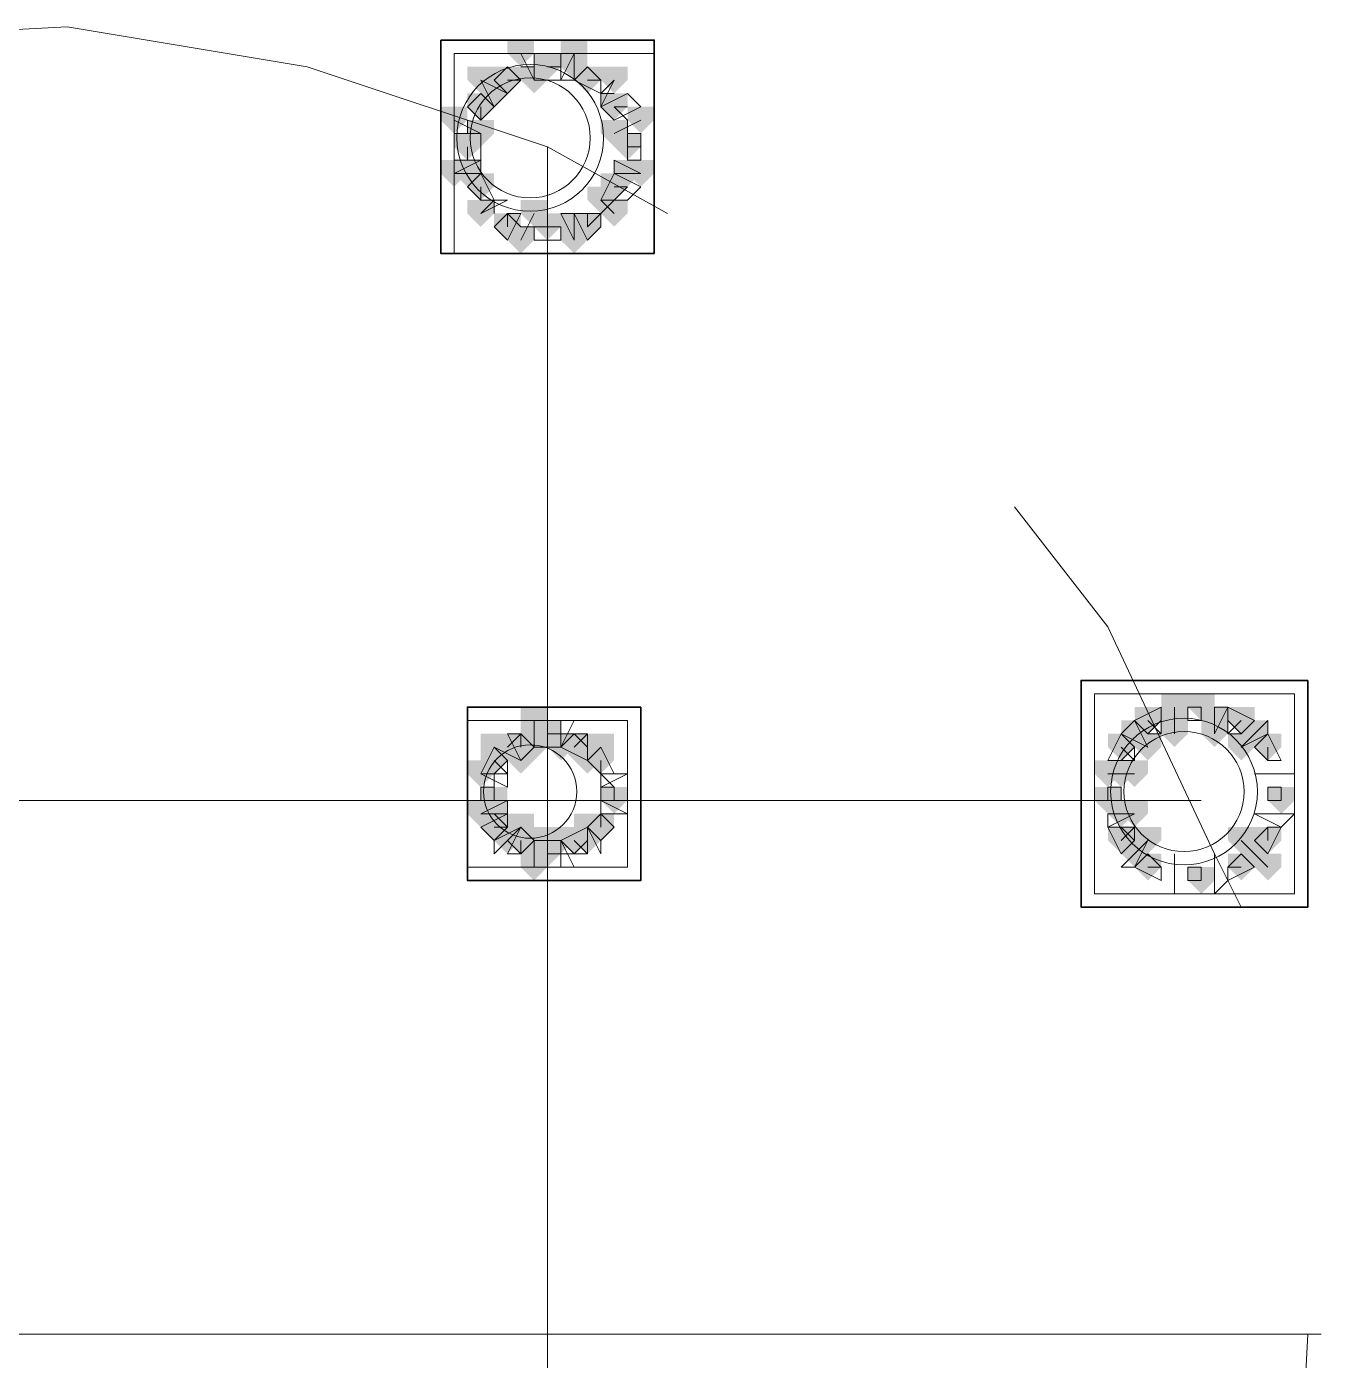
# Model space of a CAD drawing. Header units: millimetres. Extents: x 2315 to 4619, y 1334 to 1897.
# Drawn here: x 3430.14 to 3436.07, y 1554.59 to 1560.69 of the extents above; entities that cross this region are included whole.
import ezdxf

# ---------------------------------------------------------------- set-up
doc = ezdxf.new("R2010")
doc.units = ezdxf.units.MM
for name, color, linetype, true_color in [('PDF_10', 7, 'Continuous', 0x00b85c), ('PDF_AXIS', 7, 'Continuous', 0x00b85c), ('PDF_柱构件', 7, 'Continuous', 0x00b85c), ('PDF_转运站初步方案', 7, 'Continuous', 0x00b85c)]:
    doc.layers.add(name, color=color, linetype=linetype, true_color=true_color)
doc.layers.add('PDF_中心线层', color=1, linetype='Continuous')
doc.layers.add('PDF_粗实线层', color=7, linetype='Continuous')

msp = doc.modelspace()

# ---------------------------------------------------------------- hatches: boundary and pattern name
at = {"layer": 'PDF_10', "transparency": 33554559}
for points in [[(3432.5244, 1560.5703), (3432.4633, 1560.5703), (3432.4633, 1560.5093), (3432.5244, 1560.4482), (3432.5855, 1560.5093), (3432.5855, 1560.5703)], [(3432.5244, 1560.5703), (3432.4633, 1560.5703), (3432.4633, 1560.5093), (3432.5244, 1560.4482), (3432.5855, 1560.5093), (3432.5855, 1560.5703)], [(3432.5244, 1560.5703), (3432.4633, 1560.5703), (3432.4633, 1560.5093), (3432.5244, 1560.4482), (3432.5855, 1560.5093), (3432.5855, 1560.5703)], [(3432.3412, 1560.5093), (3432.2801, 1560.5093), (3432.2801, 1560.4482), (3432.3412, 1560.3871), (3432.4022, 1560.4482), (3432.4022, 1560.5093)], [(3432.3412, 1560.5093), (3432.2801, 1560.5093), (3432.2801, 1560.4482), (3432.3412, 1560.3871), (3432.4022, 1560.4482), (3432.4022, 1560.5093)], [(3432.3412, 1560.5093), (3432.2801, 1560.5093), (3432.2801, 1560.4482), (3432.3412, 1560.3871), (3432.4022, 1560.4482), (3432.4022, 1560.5093)], [(3432.7076, 1560.5093), (3432.6466, 1560.5093), (3432.6466, 1560.4482), (3432.7076, 1560.3871), (3432.7687, 1560.4482), (3432.7687, 1560.5093)], [(3432.7076, 1560.5093), (3432.6466, 1560.5093), (3432.6466, 1560.4482), (3432.7076, 1560.3871), (3432.7687, 1560.4482), (3432.7687, 1560.5093)], [(3432.7076, 1560.5093), (3432.6466, 1560.5093), (3432.6466, 1560.4482), (3432.7076, 1560.3871), (3432.7687, 1560.4482), (3432.7687, 1560.5093)], [(3432.219, 1560.3871), (3432.1579, 1560.3871), (3432.1579, 1560.326), (3432.219, 1560.2649), (3432.2801, 1560.326), (3432.2801, 1560.3871)], [(3432.219, 1560.3871), (3432.1579, 1560.3871), (3432.1579, 1560.326), (3432.219, 1560.2649), (3432.2801, 1560.326), (3432.2801, 1560.3871)], [(3432.219, 1560.3871), (3432.1579, 1560.3871), (3432.1579, 1560.326), (3432.219, 1560.2649), (3432.2801, 1560.326), (3432.2801, 1560.3871)], [(3432.8298, 1560.3871), (3432.7687, 1560.3871), (3432.7687, 1560.326), (3432.8298, 1560.2649), (3432.8909, 1560.326), (3432.8909, 1560.3871)], [(3432.8298, 1560.3871), (3432.7687, 1560.3871), (3432.7687, 1560.326), (3432.8298, 1560.2649), (3432.8909, 1560.326), (3432.8909, 1560.3871)], [(3432.1579, 1560.2039), (3432.0968, 1560.2039), (3432.0968, 1560.1428), (3432.1579, 1560.0817), (3432.219, 1560.1428), (3432.219, 1560.2039)], [(3432.1579, 1560.2039), (3432.0968, 1560.2039), (3432.0968, 1560.1428), (3432.1579, 1560.0817), (3432.219, 1560.1428), (3432.219, 1560.2039)], [(3432.1579, 1560.2039), (3432.0968, 1560.2039), (3432.0968, 1560.1428), (3432.1579, 1560.0817), (3432.219, 1560.1428), (3432.219, 1560.2039)], [(3432.8909, 1560.2039), (3432.8298, 1560.2039), (3432.8298, 1560.1428), (3432.8909, 1560.0817), (3432.952, 1560.1428), (3432.952, 1560.2039)], [(3432.8909, 1560.2039), (3432.8298, 1560.2039), (3432.8298, 1560.1428), (3432.8909, 1560.0817), (3432.952, 1560.1428), (3432.952, 1560.2039)], [(3432.219, 1560.0206), (3432.1579, 1560.0206), (3432.1579, 1559.9595), (3432.219, 1559.8985), (3432.2801, 1559.9595), (3432.2801, 1560.0206)], [(3432.219, 1560.0206), (3432.1579, 1560.0206), (3432.1579, 1559.9595), (3432.219, 1559.8985), (3432.2801, 1559.9595), (3432.2801, 1560.0206)], [(3432.219, 1560.0206), (3432.1579, 1560.0206), (3432.1579, 1559.9595), (3432.219, 1559.8985), (3432.2801, 1559.9595), (3432.2801, 1560.0206)], [(3432.8298, 1560.0206), (3432.7687, 1560.0206), (3432.7687, 1559.9595), (3432.8298, 1559.8985), (3432.8909, 1559.9595), (3432.8909, 1560.0206)], [(3432.8298, 1560.0206), (3432.7687, 1560.0206), (3432.7687, 1559.9595), (3432.8298, 1559.8985), (3432.8909, 1559.9595), (3432.8909, 1560.0206)], [(3432.3412, 1559.8374), (3432.2801, 1559.8374), (3432.2801, 1559.7763), (3432.3412, 1559.7152), (3432.4022, 1559.7763), (3432.4022, 1559.8374)], [(3432.3412, 1559.8374), (3432.2801, 1559.8374), (3432.2801, 1559.7763), (3432.3412, 1559.7152), (3432.4022, 1559.7763), (3432.4022, 1559.8374)], [(3432.5244, 1559.8374), (3432.4633, 1559.8374), (3432.4633, 1559.7763), (3432.5244, 1559.7152), (3432.5855, 1559.7763), (3432.5855, 1559.8374)], [(3432.5244, 1559.8374), (3432.4633, 1559.8374), (3432.4633, 1559.7763), (3432.5244, 1559.7152), (3432.5855, 1559.7763), (3432.5855, 1559.8374)], [(3432.7076, 1559.8374), (3432.6466, 1559.8374), (3432.6466, 1559.7763), (3432.7076, 1559.7152), (3432.7687, 1559.7763), (3432.7687, 1559.8374)], [(3432.7076, 1559.8374), (3432.6466, 1559.8374), (3432.6466, 1559.7763), (3432.7076, 1559.7152), (3432.7687, 1559.7763), (3432.7687, 1559.8374)], [(3435.5174, 1557.6385), (3435.4563, 1557.6385), (3435.4563, 1557.5774), (3435.5174, 1557.5163), (3435.5785, 1557.5774), (3435.5785, 1557.6385)], [(3435.5174, 1557.6385), (3435.4563, 1557.6385), (3435.4563, 1557.5774), (3435.5174, 1557.5163), (3435.5785, 1557.5774), (3435.5785, 1557.6385)], [(3435.2731, 1557.5774), (3435.212, 1557.5774), (3435.212, 1557.5163), (3435.2731, 1557.4552), (3435.3341, 1557.5163), (3435.3341, 1557.5774)], [(3435.2731, 1557.5774), (3435.212, 1557.5774), (3435.212, 1557.5163), (3435.2731, 1557.4552), (3435.3341, 1557.5163), (3435.3341, 1557.5774)], [(3435.7006, 1557.5774), (3435.6395, 1557.5774), (3435.6395, 1557.5163), (3435.7006, 1557.4552), (3435.7617, 1557.5163), (3435.7617, 1557.5774)], [(3435.7006, 1557.5774), (3435.6395, 1557.5774), (3435.6395, 1557.5163), (3435.7006, 1557.4552), (3435.7617, 1557.5163), (3435.7617, 1557.5774)], [(3432.5244, 1557.5163), (3432.4633, 1557.5163), (3432.4633, 1557.4552), (3432.5244, 1557.3941), (3432.5855, 1557.4552), (3432.5855, 1557.5163)], [(3432.5244, 1557.5163), (3432.4633, 1557.5163), (3432.4633, 1557.4552), (3432.5244, 1557.3941), (3432.5855, 1557.4552), (3432.5855, 1557.5163)], [(3432.5244, 1557.5163), (3432.4633, 1557.5163), (3432.4633, 1557.4552), (3432.5244, 1557.3941), (3432.5855, 1557.4552), (3432.5855, 1557.5163)], [(3432.4022, 1557.4552), (3432.3412, 1557.4552), (3432.3412, 1557.3941), (3432.4022, 1557.333), (3432.4633, 1557.3941), (3432.4633, 1557.4552)], [(3432.4022, 1557.4552), (3432.3412, 1557.4552), (3432.3412, 1557.3941), (3432.4022, 1557.333), (3432.4633, 1557.3941), (3432.4633, 1557.4552)], [(3432.6466, 1557.4552), (3432.5855, 1557.4552), (3432.5855, 1557.3941), (3432.6466, 1557.333), (3432.7076, 1557.3941), (3432.7076, 1557.4552)], [(3432.6466, 1557.4552), (3432.5855, 1557.4552), (3432.5855, 1557.3941), (3432.6466, 1557.333), (3432.7076, 1557.3941), (3432.7076, 1557.4552)], [(3435.1509, 1557.4552), (3435.0898, 1557.4552), (3435.0898, 1557.3941), (3435.1509, 1557.333), (3435.212, 1557.3941), (3435.212, 1557.4552)], [(3435.1509, 1557.4552), (3435.0898, 1557.4552), (3435.0898, 1557.3941), (3435.1509, 1557.333), (3435.212, 1557.3941), (3435.212, 1557.4552)], [(3435.8228, 1557.4552), (3435.7617, 1557.4552), (3435.7617, 1557.3941), (3435.8228, 1557.333), (3435.8839, 1557.3941), (3435.8839, 1557.4552)], [(3435.8228, 1557.4552), (3435.7617, 1557.4552), (3435.7617, 1557.3941), (3435.8228, 1557.333), (3435.8839, 1557.3941), (3435.8839, 1557.4552)], [(3432.2801, 1557.3941), (3432.219, 1557.3941), (3432.219, 1557.333), (3432.2801, 1557.272), (3432.3412, 1557.333), (3432.3412, 1557.3941)], [(3432.2801, 1557.3941), (3432.219, 1557.3941), (3432.219, 1557.333), (3432.2801, 1557.272), (3432.3412, 1557.333), (3432.3412, 1557.3941)], [(3432.7687, 1557.3941), (3432.7076, 1557.3941), (3432.7076, 1557.333), (3432.7687, 1557.272), (3432.8298, 1557.333), (3432.8298, 1557.3941)], [(3432.7687, 1557.3941), (3432.7076, 1557.3941), (3432.7076, 1557.333), (3432.7687, 1557.272), (3432.8298, 1557.333), (3432.8298, 1557.3941)], [(3432.2801, 1557.2109), (3432.219, 1557.2109), (3432.219, 1557.1498), (3432.2801, 1557.0887), (3432.3412, 1557.1498), (3432.3412, 1557.2109)], [(3432.2801, 1557.2109), (3432.219, 1557.2109), (3432.219, 1557.1498), (3432.2801, 1557.0887), (3432.3412, 1557.1498), (3432.3412, 1557.2109)], [(3432.8298, 1557.2109), (3432.7687, 1557.2109), (3432.7687, 1557.1498), (3432.8298, 1557.0887), (3432.8909, 1557.1498), (3432.8909, 1557.2109)], [(3432.8298, 1557.2109), (3432.7687, 1557.2109), (3432.7687, 1557.1498), (3432.8298, 1557.0887), (3432.8909, 1557.1498), (3432.8909, 1557.2109)], [(3435.0898, 1557.2109), (3435.0287, 1557.2109), (3435.0287, 1557.1498), (3435.0898, 1557.0887), (3435.1509, 1557.1498), (3435.1509, 1557.2109)], [(3435.0898, 1557.2109), (3435.0287, 1557.2109), (3435.0287, 1557.1498), (3435.0898, 1557.0887), (3435.1509, 1557.1498), (3435.1509, 1557.2109)], [(3435.8839, 1557.2109), (3435.8228, 1557.2109), (3435.8228, 1557.1498), (3435.8839, 1557.0887), (3435.9449, 1557.1498), (3435.9449, 1557.2109)], [(3435.8839, 1557.2109), (3435.8228, 1557.2109), (3435.8228, 1557.1498), (3435.8839, 1557.0887), (3435.9449, 1557.1498), (3435.9449, 1557.2109)], [(3432.2801, 1557.0887), (3432.219, 1557.0887), (3432.219, 1557.0276), (3432.2801, 1556.9666), (3432.3412, 1557.0276), (3432.3412, 1557.0887)], [(3432.2801, 1557.0887), (3432.219, 1557.0887), (3432.219, 1557.0276), (3432.2801, 1556.9666), (3432.3412, 1557.0276), (3432.3412, 1557.0887)], [(3432.7687, 1557.0887), (3432.7076, 1557.0887), (3432.7076, 1557.0276), (3432.7687, 1556.9666), (3432.8298, 1557.0276), (3432.8298, 1557.0887)], [(3432.7687, 1557.0887), (3432.7076, 1557.0887), (3432.7076, 1557.0276), (3432.7687, 1556.9666), (3432.8298, 1557.0276), (3432.8298, 1557.0887)], [(3432.7687, 1557.0887), (3432.7076, 1557.0887), (3432.7076, 1557.0276), (3432.7687, 1556.9666), (3432.8298, 1557.0276), (3432.8298, 1557.0887)], [(3432.4022, 1557.0276), (3432.3412, 1557.0276), (3432.3412, 1556.9666), (3432.4022, 1556.9055), (3432.4633, 1556.9666), (3432.4633, 1557.0276)], [(3432.4022, 1557.0276), (3432.3412, 1557.0276), (3432.3412, 1556.9666), (3432.4022, 1556.9055), (3432.4633, 1556.9666), (3432.4633, 1557.0276)], [(3432.6466, 1557.0276), (3432.5855, 1557.0276), (3432.5855, 1556.9666), (3432.6466, 1556.9055), (3432.7076, 1556.9666), (3432.7076, 1557.0276)], [(3432.6466, 1557.0276), (3432.5855, 1557.0276), (3432.5855, 1556.9666), (3432.6466, 1556.9055), (3432.7076, 1556.9666), (3432.7076, 1557.0276)], [(3435.1509, 1557.0276), (3435.0898, 1557.0276), (3435.0898, 1556.9666), (3435.1509, 1556.9055), (3435.212, 1556.9666), (3435.212, 1557.0276)], [(3435.1509, 1557.0276), (3435.0898, 1557.0276), (3435.0898, 1556.9666), (3435.1509, 1556.9055), (3435.212, 1556.9666), (3435.212, 1557.0276)], [(3435.8228, 1557.0276), (3435.7617, 1557.0276), (3435.7617, 1556.9666), (3435.8228, 1556.9055), (3435.8839, 1556.9666), (3435.8839, 1557.0276)], [(3435.8228, 1557.0276), (3435.7617, 1557.0276), (3435.7617, 1556.9666), (3435.8228, 1556.9055), (3435.8839, 1556.9666), (3435.8839, 1557.0276)], [(3432.5244, 1556.9666), (3432.4633, 1556.9666), (3432.4633, 1556.9055), (3432.5244, 1556.8444), (3432.5855, 1556.9055), (3432.5855, 1556.9666)], [(3432.5244, 1556.9666), (3432.4633, 1556.9666), (3432.4633, 1556.9055), (3432.5244, 1556.8444), (3432.5855, 1556.9055), (3432.5855, 1556.9666)], [(3432.5244, 1556.9666), (3432.4633, 1556.9666), (3432.4633, 1556.9055), (3432.5244, 1556.8444), (3432.5855, 1556.9055), (3432.5855, 1556.9666)], [(3435.2731, 1556.9055), (3435.212, 1556.9055), (3435.212, 1556.8444), (3435.2731, 1556.7833), (3435.3341, 1556.8444), (3435.3341, 1556.9055)], [(3435.2731, 1556.9055), (3435.212, 1556.9055), (3435.212, 1556.8444), (3435.2731, 1556.7833), (3435.3341, 1556.8444), (3435.3341, 1556.9055)], [(3435.7006, 1556.9055), (3435.6395, 1556.9055), (3435.6395, 1556.8444), (3435.7006, 1556.7833), (3435.7617, 1556.8444), (3435.7617, 1556.9055)], [(3435.7006, 1556.9055), (3435.6395, 1556.9055), (3435.6395, 1556.8444), (3435.7006, 1556.7833), (3435.7617, 1556.8444), (3435.7617, 1556.9055)], [(3435.5174, 1556.8444), (3435.4563, 1556.8444), (3435.4563, 1556.7833), (3435.5174, 1556.7222), (3435.5785, 1556.7833), (3435.5785, 1556.8444)], [(3435.5174, 1556.8444), (3435.4563, 1556.8444), (3435.4563, 1556.7833), (3435.5174, 1556.7222), (3435.5785, 1556.7833), (3435.5785, 1556.8444)]]:
    msp.add_hatch(color=256, dxfattribs=at).paths.add_polyline_path(points)
at = {"layer": 'PDF_柱构件', "transparency": 33554559}
for points in [[(3432.4022, 1560.6314), (3432.3412, 1560.6314), (3432.3412, 1560.5703), (3432.4022, 1560.5093), (3432.4633, 1560.5703), (3432.4633, 1560.6314)], [(3432.6466, 1560.6314), (3432.5855, 1560.6314), (3432.5855, 1560.5703), (3432.6466, 1560.5093), (3432.7076, 1560.5703), (3432.7076, 1560.6314)], [(3432.6466, 1560.5703), (3432.5855, 1560.5703), (3432.5855, 1560.5093), (3432.6466, 1560.4482), (3432.7076, 1560.5093), (3432.7076, 1560.5703)], [(3432.219, 1560.5093), (3432.1579, 1560.5093), (3432.1579, 1560.4482), (3432.219, 1560.3871), (3432.2801, 1560.4482), (3432.2801, 1560.5093)], [(3432.4633, 1560.5093), (3432.4022, 1560.5093), (3432.4022, 1560.4482), (3432.4633, 1560.3871), (3432.5244, 1560.4482), (3432.5244, 1560.5093)], [(3432.8298, 1560.5093), (3432.7687, 1560.5093), (3432.7687, 1560.4482), (3432.8298, 1560.3871), (3432.8909, 1560.4482), (3432.8909, 1560.5093)], [(3432.2801, 1560.4482), (3432.219, 1560.4482), (3432.219, 1560.3871), (3432.2801, 1560.326), (3432.3412, 1560.3871), (3432.3412, 1560.4482)], [(3432.0968, 1560.326), (3432.0358, 1560.326), (3432.0358, 1560.2649), (3432.0968, 1560.2039), (3432.1579, 1560.2649), (3432.1579, 1560.326)], [(3432.952, 1560.326), (3432.8909, 1560.326), (3432.8909, 1560.2649), (3432.952, 1560.2039), (3433.0131, 1560.2649), (3433.0131, 1560.326)], [(3432.219, 1560.2649), (3432.1579, 1560.2649), (3432.1579, 1560.2039), (3432.219, 1560.1428), (3432.2801, 1560.2039), (3432.2801, 1560.2649)], [(3432.8298, 1560.2649), (3432.7687, 1560.2649), (3432.7687, 1560.2039), (3432.8298, 1560.1428), (3432.8909, 1560.2039), (3432.8909, 1560.2649)], [(3432.0968, 1560.0817), (3432.0358, 1560.0817), (3432.0358, 1560.0206), (3432.0968, 1559.9595), (3432.1579, 1560.0206), (3432.1579, 1560.0817)], [(3432.1579, 1560.0817), (3432.0968, 1560.0817), (3432.0968, 1560.0206), (3432.1579, 1559.9595), (3432.219, 1560.0206), (3432.219, 1560.0817)], [(3432.8909, 1560.0817), (3432.8298, 1560.0817), (3432.8298, 1560.0206), (3432.8909, 1559.9595), (3432.952, 1560.0206), (3432.952, 1560.0817)], [(3432.952, 1560.0817), (3432.8909, 1560.0817), (3432.8909, 1560.0206), (3432.952, 1559.9595), (3433.0131, 1560.0206), (3433.0131, 1560.0817)], [(3432.7687, 1559.9595), (3432.7076, 1559.9595), (3432.7076, 1559.8985), (3432.7687, 1559.8374), (3432.8298, 1559.8985), (3432.8298, 1559.9595)], [(3432.219, 1559.8985), (3432.1579, 1559.8985), (3432.1579, 1559.8374), (3432.219, 1559.7763), (3432.2801, 1559.8374), (3432.2801, 1559.8985)], [(3432.4633, 1559.8985), (3432.4022, 1559.8985), (3432.4022, 1559.8374), (3432.4633, 1559.7763), (3432.5244, 1559.8374), (3432.5244, 1559.8985)], [(3432.8298, 1559.8985), (3432.7687, 1559.8985), (3432.7687, 1559.8374), (3432.8298, 1559.7763), (3432.8909, 1559.8374), (3432.8909, 1559.8985)], [(3432.6466, 1559.8374), (3432.5855, 1559.8374), (3432.5855, 1559.7763), (3432.6466, 1559.7152), (3432.7076, 1559.7763), (3432.7076, 1559.8374)], [(3432.4022, 1559.7763), (3432.3412, 1559.7763), (3432.3412, 1559.7152), (3432.4022, 1559.6541), (3432.4633, 1559.7152), (3432.4633, 1559.7763)], [(3432.6466, 1559.7763), (3432.5855, 1559.7763), (3432.5855, 1559.7152), (3432.6466, 1559.6541), (3432.7076, 1559.7152), (3432.7076, 1559.7763)], [(3435.3952, 1557.6385), (3435.3341, 1557.6385), (3435.3341, 1557.5774), (3435.3952, 1557.5163), (3435.4563, 1557.5774), (3435.4563, 1557.6385)], [(3432.4633, 1557.5774), (3432.4022, 1557.5774), (3432.4022, 1557.5163), (3432.4633, 1557.4552), (3432.5244, 1557.5163), (3432.5244, 1557.5774)], [(3435.3952, 1557.5774), (3435.3341, 1557.5774), (3435.3341, 1557.5163), (3435.3952, 1557.4552), (3435.4563, 1557.5163), (3435.4563, 1557.5774)], [(3435.5785, 1557.5774), (3435.5174, 1557.5774), (3435.5174, 1557.5163), (3435.5785, 1557.4552), (3435.6395, 1557.5163), (3435.6395, 1557.5774)], [(3432.4633, 1557.5163), (3432.4022, 1557.5163), (3432.4022, 1557.4552), (3432.4633, 1557.3941), (3432.5244, 1557.4552), (3432.5244, 1557.5163)], [(3435.212, 1557.5163), (3435.1509, 1557.5163), (3435.1509, 1557.4552), (3435.212, 1557.3941), (3435.2731, 1557.4552), (3435.2731, 1557.5163)], [(3435.3952, 1557.5163), (3435.3341, 1557.5163), (3435.3341, 1557.4552), (3435.3952, 1557.3941), (3435.4563, 1557.4552), (3435.4563, 1557.5163)], [(3435.5785, 1557.5163), (3435.5174, 1557.5163), (3435.5174, 1557.4552), (3435.5785, 1557.3941), (3435.6395, 1557.4552), (3435.6395, 1557.5163)], [(3435.7617, 1557.5163), (3435.7006, 1557.5163), (3435.7006, 1557.4552), (3435.7617, 1557.3941), (3435.8228, 1557.4552), (3435.8228, 1557.5163)], [(3432.2801, 1557.4552), (3432.219, 1557.4552), (3432.219, 1557.3941), (3432.2801, 1557.333), (3432.3412, 1557.3941), (3432.3412, 1557.4552)], [(3432.3412, 1557.4552), (3432.2801, 1557.4552), (3432.2801, 1557.3941), (3432.3412, 1557.333), (3432.4022, 1557.3941), (3432.4022, 1557.4552)], [(3432.4633, 1557.4552), (3432.4022, 1557.4552), (3432.4022, 1557.3941), (3432.4633, 1557.333), (3432.5244, 1557.3941), (3432.5244, 1557.4552)], [(3432.5855, 1557.4552), (3432.5244, 1557.4552), (3432.5244, 1557.3941), (3432.5855, 1557.333), (3432.6466, 1557.3941), (3432.6466, 1557.4552)], [(3432.7076, 1557.4552), (3432.6466, 1557.4552), (3432.6466, 1557.3941), (3432.7076, 1557.333), (3432.7687, 1557.3941), (3432.7687, 1557.4552)], [(3432.7687, 1557.4552), (3432.7076, 1557.4552), (3432.7076, 1557.3941), (3432.7687, 1557.333), (3432.8298, 1557.3941), (3432.8298, 1557.4552)], [(3435.2731, 1557.4552), (3435.212, 1557.4552), (3435.212, 1557.3941), (3435.2731, 1557.333), (3435.3341, 1557.3941), (3435.3341, 1557.4552)], [(3435.7006, 1557.4552), (3435.6395, 1557.4552), (3435.6395, 1557.3941), (3435.7006, 1557.333), (3435.7617, 1557.3941), (3435.7617, 1557.4552)], [(3432.4022, 1557.3941), (3432.3412, 1557.3941), (3432.3412, 1557.333), (3432.4022, 1557.272), (3432.4633, 1557.333), (3432.4633, 1557.3941)], [(3432.7076, 1557.3941), (3432.6466, 1557.3941), (3432.6466, 1557.333), (3432.7076, 1557.272), (3432.7687, 1557.333), (3432.7687, 1557.3941)], [(3432.219, 1557.333), (3432.1579, 1557.333), (3432.1579, 1557.272), (3432.219, 1557.2109), (3432.2801, 1557.272), (3432.2801, 1557.333)], [(3435.0898, 1557.333), (3435.0287, 1557.333), (3435.0287, 1557.272), (3435.0898, 1557.2109), (3435.1509, 1557.272), (3435.1509, 1557.333)], [(3435.1509, 1557.333), (3435.0898, 1557.333), (3435.0898, 1557.272), (3435.1509, 1557.2109), (3435.212, 1557.272), (3435.212, 1557.333)], [(3435.212, 1557.333), (3435.1509, 1557.333), (3435.1509, 1557.272), (3435.212, 1557.2109), (3435.2731, 1557.272), (3435.2731, 1557.333)], [(3432.219, 1557.1498), (3432.1579, 1557.1498), (3432.1579, 1557.0887), (3432.219, 1557.0276), (3432.2801, 1557.0887), (3432.2801, 1557.1498)], [(3432.2801, 1557.1498), (3432.219, 1557.1498), (3432.219, 1557.0887), (3432.2801, 1557.0276), (3432.3412, 1557.0887), (3432.3412, 1557.1498)], [(3435.1509, 1557.1498), (3435.0898, 1557.1498), (3435.0898, 1557.0887), (3435.1509, 1557.0276), (3435.212, 1557.0887), (3435.212, 1557.1498)], [(3435.212, 1557.1498), (3435.1509, 1557.1498), (3435.1509, 1557.0887), (3435.212, 1557.0276), (3435.2731, 1557.0887), (3435.2731, 1557.1498)], [(3432.4022, 1557.0887), (3432.3412, 1557.0887), (3432.3412, 1557.0276), (3432.4022, 1556.9666), (3432.4633, 1557.0276), (3432.4633, 1557.0887)], [(3432.7076, 1557.0887), (3432.6466, 1557.0887), (3432.6466, 1557.0276), (3432.7076, 1556.9666), (3432.7687, 1557.0276), (3432.7687, 1557.0887)], [(3432.3412, 1557.0276), (3432.2801, 1557.0276), (3432.2801, 1556.9666), (3432.3412, 1556.9055), (3432.4022, 1556.9666), (3432.4022, 1557.0276)], [(3432.4633, 1557.0276), (3432.4022, 1557.0276), (3432.4022, 1556.9666), (3432.4633, 1556.9055), (3432.5244, 1556.9666), (3432.5244, 1557.0276)], [(3432.5855, 1557.0276), (3432.5244, 1557.0276), (3432.5244, 1556.9666), (3432.5855, 1556.9055), (3432.6466, 1556.9666), (3432.6466, 1557.0276)], [(3432.7076, 1557.0276), (3432.6466, 1557.0276), (3432.6466, 1556.9666), (3432.7076, 1556.9055), (3432.7687, 1556.9666), (3432.7687, 1557.0276)], [(3435.2731, 1557.0276), (3435.212, 1557.0276), (3435.212, 1556.9666), (3435.2731, 1556.9055), (3435.3341, 1556.9666), (3435.3341, 1557.0276)], [(3435.7006, 1557.0276), (3435.6395, 1557.0276), (3435.6395, 1556.9666), (3435.7006, 1556.9055), (3435.7617, 1556.9666), (3435.7617, 1557.0276)], [(3432.4633, 1556.9666), (3432.4022, 1556.9666), (3432.4022, 1556.9055), (3432.4633, 1556.8444), (3432.5244, 1556.9055), (3432.5244, 1556.9666)], [(3435.212, 1556.9666), (3435.1509, 1556.9666), (3435.1509, 1556.9055), (3435.212, 1556.8444), (3435.2731, 1556.9055), (3435.2731, 1556.9666)], [(3435.7617, 1556.9666), (3435.7006, 1556.9666), (3435.7006, 1556.9055), (3435.7617, 1556.8444), (3435.8228, 1556.9055), (3435.8228, 1556.9666)], [(3432.4633, 1556.9055), (3432.4022, 1556.9055), (3432.4022, 1556.8444), (3432.4633, 1556.7833), (3432.5244, 1556.8444), (3432.5244, 1556.9055)], [(3435.8228, 1556.9055), (3435.7617, 1556.9055), (3435.7617, 1556.8444), (3435.8228, 1556.7833), (3435.8839, 1556.8444), (3435.8839, 1556.9055)]]:
    msp.add_hatch(color=256, dxfattribs=at).paths.add_polyline_path(points)
at = {"layer": 'PDF_转运站初步方案', "transparency": 33554559}
for points in [[(3432.5244, 1560.5703), (3432.4633, 1560.5703), (3432.4633, 1560.5093), (3432.5244, 1560.4482), (3432.5855, 1560.5093), (3432.5855, 1560.5703)], [(3432.5244, 1560.5703), (3432.4633, 1560.5703), (3432.4633, 1560.5093), (3432.5244, 1560.4482), (3432.5855, 1560.5093), (3432.5855, 1560.5703)], [(3432.3412, 1560.5093), (3432.2801, 1560.5093), (3432.2801, 1560.4482), (3432.3412, 1560.3871), (3432.4022, 1560.4482), (3432.4022, 1560.5093)], [(3432.3412, 1560.5093), (3432.2801, 1560.5093), (3432.2801, 1560.4482), (3432.3412, 1560.3871), (3432.4022, 1560.4482), (3432.4022, 1560.5093)], [(3432.7076, 1560.5093), (3432.6466, 1560.5093), (3432.6466, 1560.4482), (3432.7076, 1560.3871), (3432.7687, 1560.4482), (3432.7687, 1560.5093)], [(3432.7076, 1560.5093), (3432.6466, 1560.5093), (3432.6466, 1560.4482), (3432.7076, 1560.3871), (3432.7687, 1560.4482), (3432.7687, 1560.5093)], [(3432.219, 1560.3871), (3432.1579, 1560.3871), (3432.1579, 1560.326), (3432.219, 1560.2649), (3432.2801, 1560.326), (3432.2801, 1560.3871)], [(3432.219, 1560.3871), (3432.1579, 1560.3871), (3432.1579, 1560.326), (3432.219, 1560.2649), (3432.2801, 1560.326), (3432.2801, 1560.3871)], [(3432.8298, 1560.3871), (3432.7687, 1560.3871), (3432.7687, 1560.326), (3432.8298, 1560.2649), (3432.8909, 1560.326), (3432.8909, 1560.3871)], [(3432.8298, 1560.3871), (3432.7687, 1560.3871), (3432.7687, 1560.326), (3432.8298, 1560.2649), (3432.8909, 1560.326), (3432.8909, 1560.3871)], [(3432.1579, 1560.2039), (3432.0968, 1560.2039), (3432.0968, 1560.1428), (3432.1579, 1560.0817), (3432.219, 1560.1428), (3432.219, 1560.2039)], [(3432.1579, 1560.2039), (3432.0968, 1560.2039), (3432.0968, 1560.1428), (3432.1579, 1560.0817), (3432.219, 1560.1428), (3432.219, 1560.2039)], [(3432.8909, 1560.2039), (3432.8298, 1560.2039), (3432.8298, 1560.1428), (3432.8909, 1560.0817), (3432.952, 1560.1428), (3432.952, 1560.2039)], [(3432.8909, 1560.2039), (3432.8298, 1560.2039), (3432.8298, 1560.1428), (3432.8909, 1560.0817), (3432.952, 1560.1428), (3432.952, 1560.2039)], [(3432.219, 1560.0206), (3432.1579, 1560.0206), (3432.1579, 1559.9595), (3432.219, 1559.8985), (3432.2801, 1559.9595), (3432.2801, 1560.0206)], [(3432.219, 1560.0206), (3432.1579, 1560.0206), (3432.1579, 1559.9595), (3432.219, 1559.8985), (3432.2801, 1559.9595), (3432.2801, 1560.0206)], [(3432.8298, 1560.0206), (3432.7687, 1560.0206), (3432.7687, 1559.9595), (3432.8298, 1559.8985), (3432.8909, 1559.9595), (3432.8909, 1560.0206)], [(3432.8298, 1560.0206), (3432.7687, 1560.0206), (3432.7687, 1559.9595), (3432.8298, 1559.8985), (3432.8909, 1559.9595), (3432.8909, 1560.0206)], [(3432.3412, 1559.8374), (3432.2801, 1559.8374), (3432.2801, 1559.7763), (3432.3412, 1559.7152), (3432.4022, 1559.7763), (3432.4022, 1559.8374)], [(3432.3412, 1559.8374), (3432.2801, 1559.8374), (3432.2801, 1559.7763), (3432.3412, 1559.7152), (3432.4022, 1559.7763), (3432.4022, 1559.8374)], [(3432.5244, 1559.8374), (3432.4633, 1559.8374), (3432.4633, 1559.7763), (3432.5244, 1559.7152), (3432.5855, 1559.7763), (3432.5855, 1559.8374)], [(3432.5244, 1559.8374), (3432.4633, 1559.8374), (3432.4633, 1559.7763), (3432.5244, 1559.7152), (3432.5855, 1559.7763), (3432.5855, 1559.8374)], [(3432.7076, 1559.8374), (3432.6466, 1559.8374), (3432.6466, 1559.7763), (3432.7076, 1559.7152), (3432.7687, 1559.7763), (3432.7687, 1559.8374)], [(3432.7076, 1559.8374), (3432.6466, 1559.8374), (3432.6466, 1559.7763), (3432.7076, 1559.7152), (3432.7687, 1559.7763), (3432.7687, 1559.8374)], [(3435.5174, 1557.6385), (3435.4563, 1557.6385), (3435.4563, 1557.5774), (3435.5174, 1557.5163), (3435.5785, 1557.5774), (3435.5785, 1557.6385)], [(3435.5174, 1557.6385), (3435.4563, 1557.6385), (3435.4563, 1557.5774), (3435.5174, 1557.5163), (3435.5785, 1557.5774), (3435.5785, 1557.6385)], [(3435.2731, 1557.5774), (3435.212, 1557.5774), (3435.212, 1557.5163), (3435.2731, 1557.4552), (3435.3341, 1557.5163), (3435.3341, 1557.5774)], [(3435.2731, 1557.5774), (3435.212, 1557.5774), (3435.212, 1557.5163), (3435.2731, 1557.4552), (3435.3341, 1557.5163), (3435.3341, 1557.5774)], [(3435.7006, 1557.5774), (3435.6395, 1557.5774), (3435.6395, 1557.5163), (3435.7006, 1557.4552), (3435.7617, 1557.5163), (3435.7617, 1557.5774)], [(3435.7006, 1557.5774), (3435.6395, 1557.5774), (3435.6395, 1557.5163), (3435.7006, 1557.4552), (3435.7617, 1557.5163), (3435.7617, 1557.5774)], [(3432.5244, 1557.5163), (3432.4633, 1557.5163), (3432.4633, 1557.4552), (3432.5244, 1557.3941), (3432.5855, 1557.4552), (3432.5855, 1557.5163)], [(3432.5244, 1557.5163), (3432.4633, 1557.5163), (3432.4633, 1557.4552), (3432.5244, 1557.3941), (3432.5855, 1557.4552), (3432.5855, 1557.5163)], [(3432.4022, 1557.4552), (3432.3412, 1557.4552), (3432.3412, 1557.3941), (3432.4022, 1557.333), (3432.4633, 1557.3941), (3432.4633, 1557.4552)], [(3432.4022, 1557.4552), (3432.3412, 1557.4552), (3432.3412, 1557.3941), (3432.4022, 1557.333), (3432.4633, 1557.3941), (3432.4633, 1557.4552)], [(3432.6466, 1557.4552), (3432.5855, 1557.4552), (3432.5855, 1557.3941), (3432.6466, 1557.333), (3432.7076, 1557.3941), (3432.7076, 1557.4552)], [(3432.6466, 1557.4552), (3432.5855, 1557.4552), (3432.5855, 1557.3941), (3432.6466, 1557.333), (3432.7076, 1557.3941), (3432.7076, 1557.4552)], [(3435.1509, 1557.4552), (3435.0898, 1557.4552), (3435.0898, 1557.3941), (3435.1509, 1557.333), (3435.212, 1557.3941), (3435.212, 1557.4552)], [(3435.1509, 1557.4552), (3435.0898, 1557.4552), (3435.0898, 1557.3941), (3435.1509, 1557.333), (3435.212, 1557.3941), (3435.212, 1557.4552)], [(3435.8228, 1557.4552), (3435.7617, 1557.4552), (3435.7617, 1557.3941), (3435.8228, 1557.333), (3435.8839, 1557.3941), (3435.8839, 1557.4552)], [(3435.8228, 1557.4552), (3435.7617, 1557.4552), (3435.7617, 1557.3941), (3435.8228, 1557.333), (3435.8839, 1557.3941), (3435.8839, 1557.4552)], [(3432.2801, 1557.3941), (3432.219, 1557.3941), (3432.219, 1557.333), (3432.2801, 1557.272), (3432.3412, 1557.333), (3432.3412, 1557.3941)], [(3432.2801, 1557.3941), (3432.219, 1557.3941), (3432.219, 1557.333), (3432.2801, 1557.272), (3432.3412, 1557.333), (3432.3412, 1557.3941)], [(3432.7687, 1557.3941), (3432.7076, 1557.3941), (3432.7076, 1557.333), (3432.7687, 1557.272), (3432.8298, 1557.333), (3432.8298, 1557.3941)], [(3432.7687, 1557.3941), (3432.7076, 1557.3941), (3432.7076, 1557.333), (3432.7687, 1557.272), (3432.8298, 1557.333), (3432.8298, 1557.3941)], [(3432.2801, 1557.2109), (3432.219, 1557.2109), (3432.219, 1557.1498), (3432.2801, 1557.0887), (3432.3412, 1557.1498), (3432.3412, 1557.2109)], [(3432.2801, 1557.2109), (3432.219, 1557.2109), (3432.219, 1557.1498), (3432.2801, 1557.0887), (3432.3412, 1557.1498), (3432.3412, 1557.2109)], [(3432.8298, 1557.2109), (3432.7687, 1557.2109), (3432.7687, 1557.1498), (3432.8298, 1557.0887), (3432.8909, 1557.1498), (3432.8909, 1557.2109)], [(3432.8298, 1557.2109), (3432.7687, 1557.2109), (3432.7687, 1557.1498), (3432.8298, 1557.0887), (3432.8909, 1557.1498), (3432.8909, 1557.2109)], [(3435.0898, 1557.2109), (3435.0287, 1557.2109), (3435.0287, 1557.1498), (3435.0898, 1557.0887), (3435.1509, 1557.1498), (3435.1509, 1557.2109)], [(3435.0898, 1557.2109), (3435.0287, 1557.2109), (3435.0287, 1557.1498), (3435.0898, 1557.0887), (3435.1509, 1557.1498), (3435.1509, 1557.2109)], [(3435.8839, 1557.2109), (3435.8228, 1557.2109), (3435.8228, 1557.1498), (3435.8839, 1557.0887), (3435.9449, 1557.1498), (3435.9449, 1557.2109)], [(3435.8839, 1557.2109), (3435.8228, 1557.2109), (3435.8228, 1557.1498), (3435.8839, 1557.0887), (3435.9449, 1557.1498), (3435.9449, 1557.2109)], [(3432.2801, 1557.0887), (3432.219, 1557.0887), (3432.219, 1557.0276), (3432.2801, 1556.9666), (3432.3412, 1557.0276), (3432.3412, 1557.0887)], [(3432.2801, 1557.0887), (3432.219, 1557.0887), (3432.219, 1557.0276), (3432.2801, 1556.9666), (3432.3412, 1557.0276), (3432.3412, 1557.0887)], [(3432.7687, 1557.0887), (3432.7076, 1557.0887), (3432.7076, 1557.0276), (3432.7687, 1556.9666), (3432.8298, 1557.0276), (3432.8298, 1557.0887)], [(3432.7687, 1557.0887), (3432.7076, 1557.0887), (3432.7076, 1557.0276), (3432.7687, 1556.9666), (3432.8298, 1557.0276), (3432.8298, 1557.0887)], [(3432.4022, 1557.0276), (3432.3412, 1557.0276), (3432.3412, 1556.9666), (3432.4022, 1556.9055), (3432.4633, 1556.9666), (3432.4633, 1557.0276)], [(3432.4022, 1557.0276), (3432.3412, 1557.0276), (3432.3412, 1556.9666), (3432.4022, 1556.9055), (3432.4633, 1556.9666), (3432.4633, 1557.0276)], [(3432.6466, 1557.0276), (3432.5855, 1557.0276), (3432.5855, 1556.9666), (3432.6466, 1556.9055), (3432.7076, 1556.9666), (3432.7076, 1557.0276)], [(3432.6466, 1557.0276), (3432.5855, 1557.0276), (3432.5855, 1556.9666), (3432.6466, 1556.9055), (3432.7076, 1556.9666), (3432.7076, 1557.0276)], [(3435.1509, 1557.0276), (3435.0898, 1557.0276), (3435.0898, 1556.9666), (3435.1509, 1556.9055), (3435.212, 1556.9666), (3435.212, 1557.0276)], [(3435.1509, 1557.0276), (3435.0898, 1557.0276), (3435.0898, 1556.9666), (3435.1509, 1556.9055), (3435.212, 1556.9666), (3435.212, 1557.0276)], [(3435.8228, 1557.0276), (3435.7617, 1557.0276), (3435.7617, 1556.9666), (3435.8228, 1556.9055), (3435.8839, 1556.9666), (3435.8839, 1557.0276)], [(3435.8228, 1557.0276), (3435.7617, 1557.0276), (3435.7617, 1556.9666), (3435.8228, 1556.9055), (3435.8839, 1556.9666), (3435.8839, 1557.0276)], [(3432.5244, 1556.9666), (3432.4633, 1556.9666), (3432.4633, 1556.9055), (3432.5244, 1556.8444), (3432.5855, 1556.9055), (3432.5855, 1556.9666)], [(3432.5244, 1556.9666), (3432.4633, 1556.9666), (3432.4633, 1556.9055), (3432.5244, 1556.8444), (3432.5855, 1556.9055), (3432.5855, 1556.9666)], [(3435.2731, 1556.9055), (3435.212, 1556.9055), (3435.212, 1556.8444), (3435.2731, 1556.7833), (3435.3341, 1556.8444), (3435.3341, 1556.9055)], [(3435.2731, 1556.9055), (3435.212, 1556.9055), (3435.212, 1556.8444), (3435.2731, 1556.7833), (3435.3341, 1556.8444), (3435.3341, 1556.9055)], [(3435.7006, 1556.9055), (3435.6395, 1556.9055), (3435.6395, 1556.8444), (3435.7006, 1556.7833), (3435.7617, 1556.8444), (3435.7617, 1556.9055)], [(3435.7006, 1556.9055), (3435.6395, 1556.9055), (3435.6395, 1556.8444), (3435.7006, 1556.7833), (3435.7617, 1556.8444), (3435.7617, 1556.9055)], [(3435.5174, 1556.8444), (3435.4563, 1556.8444), (3435.4563, 1556.7833), (3435.5174, 1556.7222), (3435.5785, 1556.7833), (3435.5785, 1556.8444)], [(3435.5174, 1556.8444), (3435.4563, 1556.8444), (3435.4563, 1556.7833), (3435.5174, 1556.7222), (3435.5785, 1556.7833), (3435.5785, 1556.8444)]]:
    msp.add_hatch(color=256, dxfattribs=at).paths.add_polyline_path(points)

# ---------------------------------------------------------------- linework, layer by layer
at = {"layer": 'PDF_10', "lineweight": 18}
for points in [[(3432.5244, 1560.5093), (3432.5855, 1560.5093)], [(3432.3412, 1560.4482), (3432.4022, 1560.4482)], [(3432.7076, 1560.4482), (3432.7687, 1560.4482)], [(3432.219, 1560.2649), (3432.219, 1560.326)], [(3432.8909, 1560.326), (3432.8298, 1560.326), (3432.8909, 1560.2649)], [(3432.1579, 1560.0817), (3432.1579, 1560.1428)], [(3432.952, 1560.1428), (3432.8909, 1560.1428), (3432.8909, 1560.0817)], [(3432.219, 1559.8985), (3432.219, 1559.9595)], [(3432.8298, 1559.9595), (3432.8909, 1559.9595), (3432.8298, 1559.8985)], [(3432.4022, 1559.7763), (3432.3412, 1559.8374), (3432.3412, 1559.7763)], [(3432.7687, 1559.8374), (3432.7076, 1559.7763), (3432.7076, 1559.8374)], [(3432.5855, 1559.7763), (3432.5244, 1559.7763), (3432.5244, 1559.7152)], [(3435.5174, 1557.5163), (3435.5174, 1557.5774), (3435.4563, 1557.5774)], [(3435.3341, 1557.5163), (3435.2731, 1557.4552)], [(3435.3341, 1557.4552), (3435.2731, 1557.5163)], [(3435.7006, 1557.4552), (3435.6395, 1557.5163)], [(3435.6395, 1557.4552), (3435.7006, 1557.5163)], [(3432.4022, 1557.3941), (3432.4022, 1557.4552), (3432.3412, 1557.3941)], [(3432.5855, 1557.4552), (3432.5244, 1557.4552)], [(3432.7076, 1557.3941), (3432.6466, 1557.4552)], [(3432.6466, 1557.3941), (3432.7076, 1557.4552)], [(3435.212, 1557.3941), (3435.1509, 1557.333)], [(3435.212, 1557.333), (3435.1509, 1557.3941)], [(3435.8228, 1557.3941), (3435.8228, 1557.333), (3435.8228, 1557.3941)], [(3432.3412, 1557.333), (3432.2801, 1557.272)], [(3432.3412, 1557.272), (3432.2801, 1557.333)], [(3432.7687, 1557.333), (3432.7687, 1557.272), (3432.7687, 1557.333)], [(3432.2801, 1557.2109), (3432.2801, 1557.1498), (3432.219, 1557.1498)], [(3432.7687, 1557.1498), (3432.8298, 1557.1498), (3432.8298, 1557.2109)], [(3435.0898, 1557.2109), (3435.0898, 1557.1498), (3435.1509, 1557.1498)], [(3435.8228, 1557.1498), (3435.8839, 1557.1498), (3435.8839, 1557.2109)], [(3432.2801, 1557.0887), (3432.3412, 1557.0276), (3432.2801, 1557.0276)], [(3432.7687, 1557.0276), (3432.7687, 1557.0887)], [(3435.1509, 1557.0276), (3435.212, 1556.9666)], [(3435.212, 1557.0276), (3435.1509, 1556.9666)], [(3435.8228, 1556.9666), (3435.8228, 1557.0276), (3435.8228, 1556.9666)], [(3432.3412, 1556.9666), (3432.4022, 1556.9055), (3432.4022, 1556.9666)], [(3432.6466, 1556.9055), (3432.7076, 1556.9666)], [(3432.6466, 1556.9666), (3432.7076, 1556.9055)], [(3432.5244, 1556.9055), (3432.5855, 1556.9055)], [(3435.2731, 1556.8444), (3435.3341, 1556.8444), (3435.2731, 1556.8444)], [(3435.4563, 1556.7833), (3435.5174, 1556.7833), (3435.5174, 1556.8444)], [(3435.7006, 1556.8444), (3435.6395, 1556.8444), (3435.7006, 1556.8444)]]:
    msp.add_lwpolyline(points, dxfattribs=at)
at = {"layer": 'PDF_AXIS', "lineweight": 18}
for points in [[(3432.0968, 1560.5703), (3432.0968, 1559.6541), (3433.0131, 1559.6541), (3433.0131, 1560.5703)], [(3435.9449, 1557.6385), (3435.9449, 1556.7222), (3435.0287, 1556.7222), (3435.0287, 1557.6385)], [(3432.8909, 1557.5163), (3432.8909, 1556.8444), (3432.1579, 1556.8444), (3432.1579, 1557.5163)]]:
    msp.add_lwpolyline(points, close=True, dxfattribs=at)
at = {"layer": 'PDF_中心线层', "color": 112, "lineweight": 18, "true_color": 0x00b85c}
for points in [[(3424.0341, 1554.7066), (3424.0341, 1555.2563), (3424.2785, 1556.3557), (3424.706, 1557.4552), (3425.3168, 1558.3714), (3426.1109, 1559.2266), (3427.0271, 1559.8985), (3428.0655, 1560.326), (3429.1649, 1560.6314), (3430.3255, 1560.6925), (3431.4249, 1560.5093), (3432.5244, 1560.1428), (3433.0741, 1559.8374)], [(3432.5244, 1549.2093), (3432.5244, 1560.1428)], [(3434.6622, 1558.4936), (3435.0898, 1557.9439), (3435.5785, 1556.9055), (3435.7006, 1556.6612)], [(3424.5839, 1557.1498), (3435.5174, 1557.1498)], [(3436.0671, 1554.7066), (3424.0341, 1554.7066), (3436.0671, 1554.7066)], [(3436.006, 1554.7066), (3435.9449, 1553.546), (3435.5785, 1552.4466), (3435.0898, 1551.4082), (3434.3568, 1550.553), (3433.5017, 1549.8201), (3432.5244, 1549.2093), (3431.4249, 1548.8428), (3430.3255, 1548.6595), (3429.1649, 1548.7206), (3428.0655, 1549.026), (3427.0271, 1549.4536), (3427.0271, 1549.5147)]]:
    msp.add_lwpolyline(points, dxfattribs=at)
at = {"layer": 'PDF_柱构件', "lineweight": 18}
for points in [[(3432.4022, 1560.5703), (3432.4633, 1560.4482)], [(3432.4633, 1560.4482), (3432.5855, 1560.4482), (3432.5855, 1560.5703), (3432.4633, 1560.5703)], [(3432.6466, 1560.5703), (3432.5855, 1560.4482), (3432.6466, 1560.4482)], [(3432.3412, 1560.3871), (3432.4022, 1560.4482), (3432.3412, 1560.5093), (3432.2801, 1560.4482)], [(3432.6466, 1560.4482), (3432.7687, 1560.3871), (3432.7687, 1560.4482), (3432.7076, 1560.5093)], [(3432.219, 1560.4482), (3432.2801, 1560.326), (3432.3412, 1560.3871)], [(3432.8298, 1560.4482), (3432.7687, 1560.3871), (3432.7687, 1560.326)], [(3432.219, 1560.2649), (3432.2801, 1560.326), (3432.219, 1560.3871), (3432.1579, 1560.326)], [(3432.7687, 1560.326), (3432.8298, 1560.2649), (3432.952, 1560.326), (3432.8909, 1560.3871)], [(3432.0968, 1560.2649), (3432.219, 1560.2039)], [(3432.952, 1560.2649), (3432.8298, 1560.2039)], [(3432.219, 1560.0817), (3432.219, 1560.2039), (3432.0968, 1560.2039), (3432.0968, 1560.0817)], [(3432.8909, 1560.2039), (3432.8909, 1560.0817), (3432.952, 1560.0817), (3432.952, 1560.2039)], [(3432.0968, 1560.0206), (3432.219, 1560.0206), (3432.219, 1560.0817)], [(3432.952, 1560.0206), (3432.8298, 1560.0817), (3432.8298, 1560.0206)], [(3432.2801, 1559.8985), (3432.219, 1560.0206), (3432.1579, 1559.9595), (3432.219, 1559.8985)], [(3432.8298, 1560.0206), (3432.7687, 1559.8985), (3432.8909, 1559.8985), (3432.952, 1559.9595)], [(3432.219, 1559.8374), (3432.3412, 1559.8985), (3432.2801, 1559.8985)], [(3432.8298, 1559.8374), (3432.7687, 1559.8985)], [(3432.4022, 1559.8374), (3432.3412, 1559.8374), (3432.2801, 1559.7763), (3432.3412, 1559.7152)], [(3432.4022, 1559.7152), (3432.4633, 1559.8374)], [(3432.6466, 1559.7152), (3432.6466, 1559.8374), (3432.5855, 1559.8374)], [(3432.7687, 1559.8374), (3432.6466, 1559.8374), (3432.7076, 1559.7152), (3432.7687, 1559.7763)], [(3432.5855, 1559.7763), (3432.4633, 1559.7763), (3432.4633, 1559.7152), (3432.5855, 1559.7152)], [(3435.3341, 1557.4552), (3435.2731, 1557.4552), (3435.212, 1557.5163), (3435.3341, 1557.5774)], [(3435.3952, 1557.5774), (3435.3952, 1557.4552)], [(3435.5174, 1557.5163), (3435.4563, 1557.5163), (3435.4563, 1557.5774), (3435.5174, 1557.5774)], [(3435.6395, 1557.5774), (3435.5785, 1557.4552), (3435.5785, 1557.5774)], [(3435.7006, 1557.4552), (3435.6395, 1557.4552), (3435.6395, 1557.5774), (3435.7617, 1557.5163)], [(3432.4633, 1557.5163), (3432.4633, 1557.3941)], [(3432.5855, 1557.3941), (3432.4633, 1557.3941), (3432.4633, 1557.5163), (3432.5855, 1557.5163)], [(3432.6466, 1557.5163), (3432.5855, 1557.3941), (3432.5855, 1557.5163)], [(3435.212, 1557.5163), (3435.2731, 1557.3941), (3435.1509, 1557.4552)], [(3435.8228, 1557.4552), (3435.7006, 1557.3941), (3435.8228, 1557.5163)], [(3432.4633, 1557.3941), (3432.4022, 1557.333), (3432.3412, 1557.4552), (3432.4022, 1557.4552)], [(3432.7076, 1557.333), (3432.5855, 1557.3941), (3432.6466, 1557.4552), (3432.7076, 1557.4552)], [(3435.212, 1557.3941), (3435.212, 1557.333), (3435.0898, 1557.333), (3435.1509, 1557.4552)], [(3435.8228, 1557.333), (3435.7617, 1557.3941), (3435.8228, 1557.4552), (3435.8839, 1557.333)], [(3432.3412, 1557.333), (3432.3412, 1557.272), (3432.219, 1557.272), (3432.2801, 1557.3941)], [(3432.2801, 1557.3941), (3432.4022, 1557.333)], [(3432.7687, 1557.3941), (3432.7076, 1557.333)], [(3432.7687, 1557.272), (3432.7076, 1557.333), (3432.7687, 1557.3941), (3432.8298, 1557.272)], [(3432.219, 1557.272), (3432.3412, 1557.272), (3432.3412, 1557.2109)], [(3432.8909, 1557.272), (3432.7687, 1557.2109), (3432.7687, 1557.272), (3432.8298, 1557.272)], [(3435.0898, 1557.272), (3435.212, 1557.272)], [(3435.9449, 1557.272), (3435.8228, 1557.272), (3435.7617, 1557.272), (3435.8839, 1557.272)], [(3432.2801, 1557.2109), (3432.2801, 1557.1498), (3432.219, 1557.1498), (3432.219, 1557.2109)], [(3432.7687, 1557.1498), (3432.7687, 1557.2109), (3432.8298, 1557.2109), (3432.8298, 1557.1498)], [(3435.1509, 1557.2109), (3435.1509, 1557.1498), (3435.0898, 1557.1498), (3435.0898, 1557.2109)], [(3435.8228, 1557.1498), (3435.8228, 1557.2109), (3435.8839, 1557.2109), (3435.8839, 1557.1498)], [(3432.219, 1557.0887), (3432.3412, 1557.1498), (3432.3412, 1557.0887)], [(3432.3412, 1557.0887), (3432.3412, 1557.0276), (3432.2801, 1556.9666), (3432.219, 1557.0276)], [(3432.7076, 1557.0276), (3432.7687, 1557.0887), (3432.8298, 1557.0276), (3432.7687, 1556.9666)], [(3435.0898, 1557.0887), (3435.212, 1557.0887), (3435.0898, 1557.0276)], [(3435.8839, 1557.0276), (3435.7617, 1557.0887), (3435.8228, 1557.0887), (3435.9449, 1557.0887)], [(3432.2801, 1556.9666), (3432.4022, 1557.0276), (3432.2801, 1556.9055)], [(3432.4022, 1557.0276), (3432.4633, 1556.9666), (3432.4022, 1556.9055), (3432.3412, 1556.9055)], [(3432.5855, 1556.9666), (3432.7076, 1557.0276), (3432.7076, 1556.9055), (3432.6466, 1556.9055)], [(3432.7687, 1556.9055), (3432.7076, 1557.0276), (3432.7687, 1556.9666)], [(3435.212, 1557.0276), (3435.212, 1556.9666), (3435.1509, 1556.9055), (3435.0898, 1557.0276)], [(3435.7617, 1556.9666), (3435.8228, 1557.0276), (3435.8839, 1557.0276), (3435.8228, 1556.9055)], [(3432.4633, 1556.8444), (3432.4633, 1556.9666)], [(3432.4633, 1556.9666), (3432.5855, 1556.9666), (3432.5855, 1556.8444), (3432.4633, 1556.8444)], [(3432.5855, 1556.8444), (3432.5855, 1556.9666), (3432.6466, 1556.8444)], [(3435.1509, 1556.8444), (3435.2731, 1556.9666), (3435.212, 1556.8444)], [(3435.8228, 1556.8444), (3435.7006, 1556.9666)], [(3435.2731, 1556.9055), (3435.3341, 1556.8444), (3435.3341, 1556.7833), (3435.212, 1556.8444)], [(3435.5785, 1556.7222), (3435.5785, 1556.8444), (3435.5785, 1556.9055), (3435.6395, 1556.7833)], [(3435.6395, 1556.8444), (3435.7006, 1556.9055), (3435.7617, 1556.8444), (3435.6395, 1556.7833)], [(3435.4563, 1556.8444), (3435.5174, 1556.8444), (3435.5174, 1556.7833), (3435.4563, 1556.7833)]]:
    msp.add_lwpolyline(points, close=True, dxfattribs=at)
for points in [[(3432.4022, 1560.5093), (3432.4633, 1560.5093)], [(3432.7687, 1560.3871), (3432.8298, 1560.3871)], [(3432.1579, 1560.2039), (3432.1579, 1560.2649)], [(3432.8909, 1560.2649), (3432.8909, 1560.2039)], [(3432.2801, 1559.8374), (3432.2801, 1559.8985)], [(3432.8298, 1559.8985), (3432.7687, 1559.8374)], [(3432.4633, 1559.7763), (3432.4022, 1559.7763)], [(3432.6466, 1557.4552), (3432.5855, 1557.4552)], [(3432.2801, 1557.272), (3432.2801, 1557.2109)], [(3432.8298, 1557.2109), (3432.7687, 1557.272)], [(3435.8839, 1557.272), (3435.8228, 1557.272)], [(3432.8298, 1557.0887), (3432.7687, 1557.0887), (3432.7687, 1557.1498), (3432.8909, 1557.0887), (3432.8298, 1557.0887), (3432.7687, 1557.0887)], [(3435.8228, 1557.0887), (3435.8839, 1557.0887)], [(3432.5855, 1556.9055), (3432.6466, 1556.9055)], [(3435.3952, 1556.7833), (3435.3952, 1556.9055), (3435.3952, 1556.8444), (3435.3952, 1556.7222), (3435.3952, 1556.7833), (3435.3952, 1556.8444)], [(3435.5785, 1556.7833), (3435.5785, 1556.8444)]]:
    msp.add_lwpolyline(points, dxfattribs=at)
at = {"layer": 'PDF_粗实线层', "color": 112, "lineweight": 35, "true_color": 0x00b85c}
for points in [[(3432.0358, 1560.6314), (3432.0358, 1559.6541), (3433.0131, 1559.6541), (3433.0131, 1560.6314)], [(3436.006, 1557.6995), (3436.006, 1556.6612), (3434.9676, 1556.6612), (3434.9676, 1557.6995)], [(3432.952, 1557.5774), (3432.1579, 1557.5774), (3432.1579, 1556.7833), (3432.952, 1556.7833)]]:
    msp.add_lwpolyline(points, close=True, dxfattribs=at)
at = {"layer": 'PDF_转运站初步方案', "lineweight": 18}
for centre, radius in [((3432.4454, 1560.1834), 0.3359), ((3432.4454, 1560.1834), 0.2749), ((3435.4385, 1557.1903), 0.3359), ((3435.4385, 1557.1903), 0.2749), ((3432.4454, 1557.1903), 0.2138), ((3432.4454, 1557.1903), 0.2138)]:
    msp.add_circle(centre, radius, dxfattribs=at)

doc.saveas('drawing.dxf')
